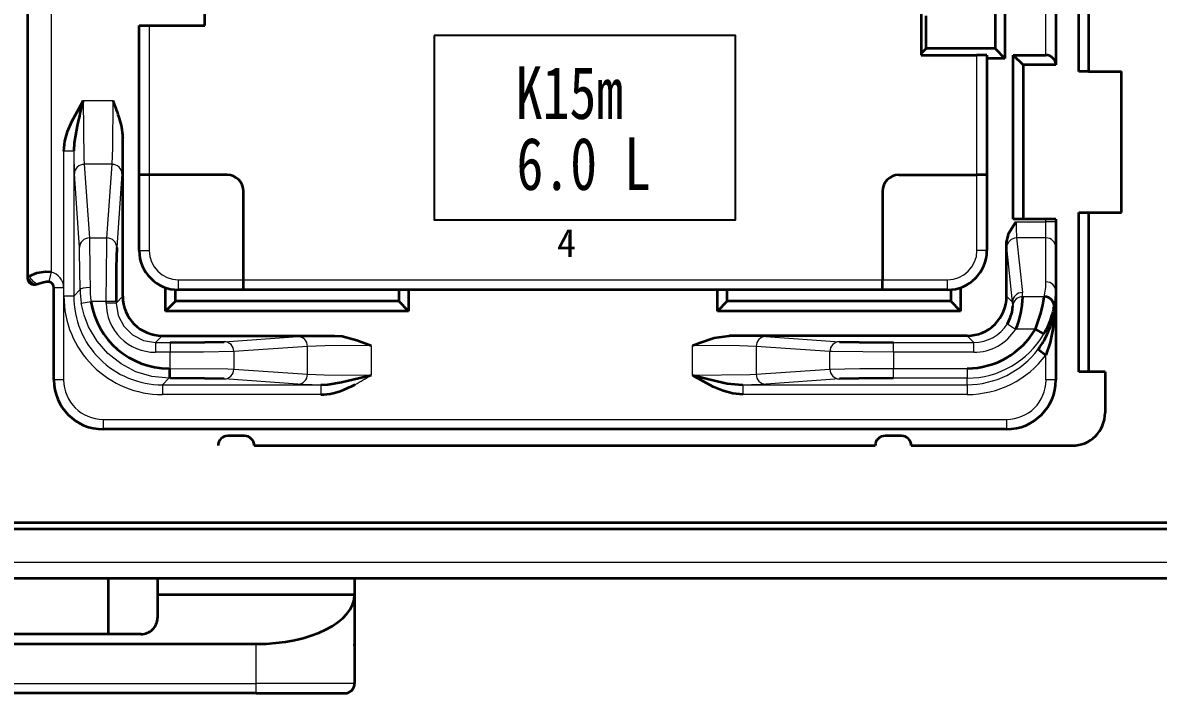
# Model space of a CAD drawing. Header units: millimetres. Extents: x 17 to 3784, y 12 to 1382.
# Drawn here: x 964 to 974.15, y 1071.1 to 1077.1 of the extents above; entities that cross this region are included whole.
import ezdxf

# ---------------------------------------------------------------- set-up
doc = ezdxf.new("R2010")
doc.units = ezdxf.units.MM
doc.layers.add('0层_1', color=7, linetype='Continuous', lineweight=25)
doc.layers.add('图层8-0000', color=3, linetype='Continuous', lineweight=15)
doc.styles.add('FangSong_GB2312_Style', font='simfang.ttf')
doc.styles.add('HZTXT', font='', dxfattribs={"width": 0.75})
doc.styles.get('HZTXT').set_extended_font_data('宋体')

msp = doc.modelspace()

# ---------------------------------------------------------------- linework, layer by layer
at = {"color": 0, "lineweight": 35, "ltscale": 0.26}
msp.add_line((972.783, 1079.84), (972.783, 1076.784), dxfattribs=at)
at = {"color": 0, "lineweight": 35, "ltscale": 0.245}
msp.add_line((972.695, 1079.752), (972.695, 1076.872), dxfattribs=at)
at = {"color": 0, "lineweight": 13, "ltscale": 0.12125}
msp.add_line((973.15, 1076.814), (973.15, 1078.239), dxfattribs=at)
at = {"color": 0, "lineweight": 35, "ltscale": 0.12875}
msp.add_line((973.238, 1078.239), (973.238, 1076.725), dxfattribs=at)
at = {"color": 0, "lineweight": 35, "ltscale": 0.12125}
for p, q in [((973.444, 1076.667), (973.444, 1078.092)), ((973.532, 1078.092), (973.532, 1076.667)), ((973.444, 1073.978), (973.444, 1075.403)), ((973.532, 1075.403), (973.532, 1073.978))]:
    msp.add_line(p, q, dxfattribs=at)
at = {"color": 0, "lineweight": 35, "ltscale": 0.0425}
for p, q in [((965.628, 1077.078), (965.628, 1077.578)), ((972.034, 1077.313), (972.034, 1076.814)), ((965.129, 1077.078), (965.628, 1077.078)), ((972.034, 1076.814), (972.533, 1076.814)), ((964.763, 1072.128), (964.763, 1071.629))]:
    msp.add_line(p, q, dxfattribs=at)
at = {"color": 0, "lineweight": 35, "ltscale": 0.206305}
msp.add_line((964.042, 1077.247), (964.042, 1074.823), dxfattribs=at)
at = {"color": 0, "lineweight": 13, "ltscale": 0.205949}
msp.add_line((964.044, 1074.825), (964.044, 1077.245), dxfattribs=at)
at = {"color": 0, "lineweight": 13, "ltscale": 0.197929}
msp.add_line((964.252, 1077.198), (964.252, 1074.872), dxfattribs=at)
at = {"color": 0, "lineweight": 35, "ltscale": 0.025}
for p, q in [((972.078, 1076.872), (972.078, 1077.166)), ((972.857, 1076.814), (973.15, 1076.814)), ((973.238, 1076.725), (972.945, 1076.725)), ((973.532, 1076.667), (973.826, 1076.667)), ((973.15, 1075.345), (972.857, 1075.345)), ((973.532, 1075.403), (973.826, 1075.403))]:
    msp.add_line(p, q, dxfattribs=at)
at = {"color": 0, "lineweight": 35, "ltscale": 0.11375}
msp.add_line((965.041, 1075.741), (965.041, 1077.078), dxfattribs=at)
at = {"color": 0, "lineweight": 35, "ltscale": 0.0075}
for p, q in [((965.041, 1077.078), (965.129, 1077.078)), ((972.621, 1076.814), (972.533, 1076.814)), ((965.129, 1075.741), (965.041, 1075.741)), ((972.621, 1075.741), (972.533, 1075.741)), ((965.974, 1074.713), (965.974, 1074.801)), ((971.689, 1074.713), (971.689, 1074.801)), ((973.132, 1074.317), (973.056, 1074.361)), ((973.08, 1074.18), (973.15, 1074.127))]:
    msp.add_line(p, q, dxfattribs=at)
at = {"color": 0, "lineweight": 13, "ltscale": 0.11375}
msp.add_line((965.129, 1077.078), (965.129, 1075.741), dxfattribs=at)
at = {"color": 0, "lineweight": 35, "ltscale": 0.005304}
msp.add_line((972.034, 1076.828), (972.078, 1076.872), dxfattribs=at)
at = {"color": 0, "lineweight": 35, "ltscale": 0.052499}
msp.add_line((972.695, 1076.872), (972.078, 1076.872), dxfattribs=at)
at = {"color": 0, "lineweight": 35, "ltscale": 0.010606}
for p, q in [((972.695, 1076.872), (972.783, 1076.784)), ((965.364, 1074.61), (965.276, 1074.522)), ((967.45, 1074.522), (967.362, 1074.61)), ((972.386, 1074.522), (972.298, 1074.61))]:
    msp.add_line(p, q, dxfattribs=at)
at = {"color": 0, "lineweight": 13, "ltscale": 0.09125}
msp.add_line((972.533, 1075.741), (972.533, 1076.814), dxfattribs=at)
at = {"color": 0, "lineweight": 35, "ltscale": 0.09125}
msp.add_line((972.621, 1076.814), (972.621, 1075.741), dxfattribs=at)
at = {"color": 0, "lineweight": 35, "ltscale": 0.01375}
msp.add_line((972.783, 1076.784), (972.621, 1076.784), dxfattribs=at)
at = {"color": 0, "lineweight": 35, "ltscale": 0.125}
msp.add_line((972.857, 1075.345), (972.857, 1076.814), dxfattribs=at)
at = {"color": 0, "lineweight": 35, "ltscale": 0.010607}
for p, q in [((972.857, 1076.814), (972.945, 1076.725)), ((970.3, 1074.61), (970.212, 1074.522))]:
    msp.add_line(p, q, dxfattribs=at)
at = {"color": 0, "lineweight": 35, "ltscale": 0.1175}
msp.add_line((972.945, 1076.725), (972.945, 1075.345), dxfattribs=at)
at = {"color": 0, "lineweight": 35, "ltscale": 0.007501}
for p, q in [((973.532, 1076.667), (973.444, 1076.667)), ((973.238, 1075.345), (973.15, 1075.345)), ((973.444, 1075.403), (973.532, 1075.403)), ((973.532, 1073.978), (973.444, 1073.978))]:
    msp.add_line(p, q, dxfattribs=at)
at = {"color": 0, "lineweight": 35, "ltscale": 0.1075}
msp.add_line((973.826, 1075.403), (973.826, 1076.667), dxfattribs=at)
at = {"color": 0, "lineweight": 13, "ltscale": 0.02276}
for p, q in [((964.54, 1076.406), (964.807, 1076.406)), ((967.116, 1074.215), (967.116, 1073.947)), ((969.988, 1073.947), (969.988, 1074.215))]:
    msp.add_line(p, q, dxfattribs=at)
at = {"color": 0, "lineweight": 35, "ltscale": 0.003687}
msp.add_line((964.494, 1076.221), (964.485, 1076.179), dxfattribs=at)
at = {"color": 0, "lineweight": 13, "ltscale": 0.027627}
for p, q in [((964.894, 1076.075), (964.886, 1075.75)), ((970.319, 1074.301), (970.644, 1074.294))]:
    msp.add_line(p, q, dxfattribs=at)
at = {"color": 0, "lineweight": 35, "ltscale": 0.00037384}
msp.add_line((964.894, 1076.079), (964.894, 1076.075), dxfattribs=at)
at = {"color": 0, "lineweight": 35, "ltscale": 0.12088}
msp.add_line((964.894, 1074.654), (964.894, 1076.075), dxfattribs=at)
at = {"color": 0, "lineweight": 13, "ltscale": 0.11048}
for p, q in [((964.367, 1074.655), (964.367, 1075.954)), ((964.455, 1075.954), (964.455, 1074.655))]:
    msp.add_line(p, q, dxfattribs=at)
at = {"color": 0, "lineweight": 13, "ltscale": 0.007498}
for p, q in [((964.455, 1075.954), (964.367, 1075.954)), ((964.455, 1074.655), (964.367, 1074.655)), ((964.834, 1074.607), (964.746, 1074.607)), ((964.834, 1074.594), (964.746, 1074.594)), ((972.805, 1074.408), (972.879, 1074.361))]:
    msp.add_line(p, q, dxfattribs=at)
at = {"color": 0, "lineweight": 35, "ltscale": 0.000237318}
msp.add_line((964.455, 1075.958), (964.455, 1075.955), dxfattribs=at)
at = {"color": 0, "lineweight": 13, "ltscale": 0.0562}
for p, q in [((964.507, 1075.091), (964.461, 1075.75)), ((964.549, 1075.836), (964.595, 1075.177)), ((964.752, 1075.177), (964.798, 1075.836)), ((964.886, 1075.75), (964.84, 1075.091)), ((970.644, 1074.294), (971.303, 1074.248)), ((966.546, 1074.206), (965.887, 1074.16)), ((965.887, 1074.002), (966.546, 1073.956)), ((971.303, 1073.914), (970.644, 1073.868))]:
    msp.add_line(p, q, dxfattribs=at)
at = {"color": 0, "lineweight": 13, "ltscale": 0.02124}
msp.add_line((964.798, 1075.836), (964.549, 1075.836), dxfattribs=at)
at = {"color": 0, "lineweight": 35, "ltscale": 0.0575}
for p, q in [((965.041, 1075.065), (965.041, 1075.741)), ((972.621, 1075.741), (972.621, 1075.065))]:
    msp.add_line(p, q, dxfattribs=at)
at = {"color": 0, "lineweight": 35, "ltscale": 0.059375}
for p, q in [((965.827, 1075.741), (965.129, 1075.741)), ((971.835, 1075.741), (972.533, 1075.741))]:
    msp.add_line(p, q, dxfattribs=at)
at = {"color": 0, "lineweight": 13, "ltscale": 0.0575}
for p, q in [((965.129, 1075.741), (965.129, 1075.065)), ((972.533, 1075.065), (972.533, 1075.741))]:
    msp.add_line(p, q, dxfattribs=at)
at = {"color": 0, "lineweight": 35, "ltscale": 0.0675}
for p, q in [((965.974, 1074.801), (965.974, 1075.594)), ((971.689, 1075.594), (971.689, 1074.801)), ((966.967, 1071.982), (966.967, 1071.188)), ((966.086, 1071.1), (966.879, 1071.1))]:
    msp.add_line(p, q, dxfattribs=at)
at = {"color": 0, "lineweight": 13, "ltscale": 0.00191}
msp.add_line((973.15, 1075.322), (973.15, 1075.345), dxfattribs=at)
at = {"color": 0, "lineweight": 35, "ltscale": 0.00191}
msp.add_line((973.238, 1075.345), (973.238, 1075.322), dxfattribs=at)
at = {"color": 0, "lineweight": 13, "ltscale": 0.022629}
msp.add_line((972.884, 1075.322), (973.15, 1075.322), dxfattribs=at)
at = {"color": 0, "lineweight": 13, "ltscale": 0.01233}
msp.add_line((973.15, 1075.177), (973.15, 1075.322), dxfattribs=at)
at = {"color": 0, "lineweight": 13, "ltscale": 0.007501}
for p, q in [((973.238, 1075.322), (973.15, 1075.322)), ((973.238, 1073.905), (973.15, 1073.905))]:
    msp.add_line(p, q, dxfattribs=at)
at = {"color": 0, "lineweight": 35, "ltscale": 0.019728}
msp.add_line((973.238, 1075.322), (973.238, 1075.09), dxfattribs=at)
at = {"color": 0, "lineweight": 13, "ltscale": 0.013409}
msp.add_line((964.595, 1075.177), (964.752, 1075.177), dxfattribs=at)
at = {"color": 0, "lineweight": 35, "ltscale": 0.041337}
msp.add_line((972.798, 1074.654), (972.798, 1075.14), dxfattribs=at)
at = {"color": 0, "lineweight": 13, "ltscale": 0.041868}
msp.add_line((972.888, 1075.177), (972.939, 1074.688), dxfattribs=at)
at = {"color": 0, "lineweight": 13, "ltscale": 0.022337}
msp.add_line((973.15, 1075.177), (972.888, 1075.177), dxfattribs=at)
at = {"color": 0, "lineweight": 13, "ltscale": 0.033438}
msp.add_line((973.15, 1074.784), (973.15, 1075.177), dxfattribs=at)
at = {"color": 0, "lineweight": 13, "ltscale": 0.0075}
for p, q in [((965.041, 1075.065), (965.129, 1075.065)), ((972.621, 1075.065), (972.533, 1075.065)), ((964.252, 1074.872), (964.232, 1074.786)), ((964.365, 1074.729), (964.277, 1074.729)), ((965.393, 1074.713), (965.393, 1074.801)), ((972.269, 1074.713), (972.269, 1074.801)), ((964.365, 1073.905), (964.277, 1073.905)), ((964.718, 1073.552), (964.718, 1073.464)), ((972.798, 1073.552), (972.798, 1073.464)), ((966.086, 1071.1), (966.086, 1071.188))]:
    msp.add_line(p, q, dxfattribs=at)
at = {"color": 0, "lineweight": 13, "ltscale": 0.041867}
msp.add_line((972.851, 1074.601), (972.8, 1075.09), dxfattribs=at)
at = {"color": 0, "lineweight": 35, "ltscale": 0.033438}
msp.add_line((973.238, 1075.09), (973.238, 1074.697), dxfattribs=at)
at = {"color": 0, "lineweight": 13, "ltscale": 0.000251938}
msp.add_line((964.042, 1074.823), (964.044, 1074.825), dxfattribs=at)
at = {"color": 0, "lineweight": 13, "ltscale": 0.001186}
msp.add_line((964.044, 1074.825), (964.055, 1074.833), dxfattribs=at)
at = {"color": 0, "lineweight": 35, "ltscale": 0.070116}
msp.add_line((964.277, 1073.905), (964.277, 1074.729), dxfattribs=at)
at = {"color": 0, "lineweight": 13, "ltscale": 0.070116}
msp.add_line((964.365, 1074.729), (964.365, 1073.905), dxfattribs=at)
at = {"color": 0, "lineweight": 35, "ltscale": 0.017966}
for p, q in [((965.276, 1074.522), (965.276, 1074.733)), ((972.386, 1074.733), (972.386, 1074.522))]:
    msp.add_line(p, q, dxfattribs=at)
at = {"color": 0, "lineweight": 13, "ltscale": 0.049374}
for p, q in [((965.393, 1074.801), (965.974, 1074.801)), ((971.689, 1074.801), (972.269, 1074.801))]:
    msp.add_line(p, q, dxfattribs=at)
at = {"color": 0, "lineweight": 13, "ltscale": 0.48625}
msp.add_line((965.974, 1074.801), (971.689, 1074.801), dxfattribs=at)
at = {"color": 0, "lineweight": 13, "ltscale": 0.007017}
msp.add_line((964.455, 1074.655), (964.513, 1074.714), dxfattribs=at)
at = {"color": 0, "lineweight": 13, "ltscale": 0.007224}
for p, q in [((964.834, 1074.594), (964.894, 1074.654)), ((965.246, 1074.301), (965.186, 1074.241))]:
    msp.add_line(p, q, dxfattribs=at)
at = {"color": 0, "lineweight": 35, "ltscale": 0.008855}
for p, q in [((965.364, 1074.61), (965.364, 1074.714)), ((972.298, 1074.714), (972.298, 1074.61))]:
    msp.add_line(p, q, dxfattribs=at)
at = {"color": 0, "lineweight": 35, "ltscale": 0.049374}
for p, q in [((965.974, 1074.713), (965.393, 1074.713)), ((972.269, 1074.713), (971.689, 1074.713))]:
    msp.add_line(p, q, dxfattribs=at)
at = {"color": 0, "lineweight": 35, "ltscale": 0.48625}
msp.add_line((971.689, 1074.713), (965.974, 1074.713), dxfattribs=at)
at = {"color": 0, "lineweight": 35, "ltscale": 0.00875}
for p, q in [((967.362, 1074.713), (967.362, 1074.61)), ((970.3, 1074.61), (970.3, 1074.713))]:
    msp.add_line(p, q, dxfattribs=at)
at = {"color": 0, "lineweight": 35, "ltscale": 0.01625}
for p, q in [((967.45, 1074.713), (967.45, 1074.522)), ((970.212, 1074.522), (970.212, 1074.713))]:
    msp.add_line(p, q, dxfattribs=at)
at = {"color": 0, "lineweight": 13, "ltscale": 0.006397}
msp.add_line((972.798, 1074.654), (972.851, 1074.601), dxfattribs=at)
at = {"color": 0, "lineweight": 13, "ltscale": 0.016432}
msp.add_line((972.942, 1074.651), (973.135, 1074.651), dxfattribs=at)
at = {"color": 0, "lineweight": 35, "ltscale": 0.003793}
msp.add_line((973.238, 1074.697), (973.238, 1074.653), dxfattribs=at)
at = {"color": 0, "lineweight": 35, "ltscale": 0.06363}
msp.add_line((973.238, 1074.653), (973.238, 1073.905), dxfattribs=at)
at = {"color": 0, "lineweight": 35, "ltscale": 0.003914}
msp.add_line((973.238, 1074.607), (973.238, 1074.653), dxfattribs=at)
at = {"color": 0, "lineweight": 13, "ltscale": 0.007497}
msp.add_line((964.522, 1074.593), (964.61, 1074.607), dxfattribs=at)
at = {"color": 0, "lineweight": 13, "ltscale": 0.011588}
msp.add_line((964.746, 1074.607), (964.61, 1074.607), dxfattribs=at)
at = {"color": 0, "lineweight": 13, "ltscale": 0.001073}
for p, q in [((964.746, 1074.594), (964.746, 1074.607)), ((964.834, 1074.607), (964.834, 1074.594))]:
    msp.add_line(p, q, dxfattribs=at)
at = {"color": 0, "lineweight": 35, "ltscale": 0.185001}
for p, q in [((967.45, 1074.522), (965.276, 1074.522)), ((972.386, 1074.522), (970.212, 1074.522))]:
    msp.add_line(p, q, dxfattribs=at)
at = {"color": 0, "lineweight": 35, "ltscale": 0.170001}
msp.add_line((967.362, 1074.61), (965.364, 1074.61), dxfattribs=at)
at = {"color": 0, "lineweight": 35, "ltscale": 0.17}
msp.add_line((972.298, 1074.61), (970.3, 1074.61), dxfattribs=at)
at = {"color": 0, "lineweight": 13, "ltscale": 0.002588}
msp.add_line((972.854, 1074.571), (972.851, 1074.601), dxfattribs=at)
at = {"color": 0, "lineweight": 13, "ltscale": 9.70014e-05}
msp.add_line((972.854, 1074.569), (972.854, 1074.571), dxfattribs=at)
at = {"color": 0, "lineweight": 35, "ltscale": 0.001608}
msp.add_line((973.219, 1074.538), (973.215, 1074.52), dxfattribs=at)
at = {"color": 0, "lineweight": 35, "ltscale": 0.000962837}
msp.add_line((973.219, 1074.538), (973.222, 1074.549), dxfattribs=at)
at = {"color": 0, "lineweight": 13, "ltscale": 0.014995}
msp.add_line((973.056, 1074.361), (972.879, 1074.361), dxfattribs=at)
at = {"color": 0, "lineweight": 13, "ltscale": 0.007499}
for p, q in [((965.186, 1074.241), (965.186, 1074.153)), ((965.317, 1074.241), (965.317, 1074.153)), ((971.787, 1074.153), (971.787, 1074.241)), ((972.505, 1074.153), (972.505, 1074.241)), ((965.306, 1074.009), (965.306, 1073.921)), ((965.317, 1074.009), (965.317, 1073.921)), ((971.787, 1073.921), (971.787, 1074.009)), ((972.445, 1074.009), (972.445, 1073.921)), ((965.248, 1073.862), (965.248, 1073.774)), ((966.664, 1073.862), (966.664, 1073.774)), ((970.44, 1073.862), (970.44, 1073.774)), ((972.445, 1073.862), (972.445, 1073.774))]:
    msp.add_line(p, q, dxfattribs=at)
at = {"color": 0, "lineweight": 13, "ltscale": 0.011075}
for p, q in [((965.186, 1074.241), (965.317, 1074.241)), ((965.317, 1074.153), (965.186, 1074.153))]:
    msp.add_line(p, q, dxfattribs=at)
at = {"color": 0, "lineweight": 35, "ltscale": 0.130881}
msp.add_line((965.246, 1074.301), (966.785, 1074.301), dxfattribs=at)
at = {"color": 0, "lineweight": 13, "ltscale": 0.056199}
for p, q in [((965.801, 1074.248), (966.46, 1074.294)), ((971.217, 1074.16), (970.558, 1074.206)), ((966.46, 1073.868), (965.801, 1073.914)), ((970.558, 1073.956), (971.217, 1074.002))]:
    msp.add_line(p, q, dxfattribs=at)
at = {"color": 0, "lineweight": 35, "ltscale": 0.000262456}
msp.add_line((966.785, 1074.301), (966.788, 1074.301), dxfattribs=at)
at = {"color": 0, "lineweight": 35, "ltscale": 0.000263981}
msp.add_line((970.316, 1074.301), (970.319, 1074.301), dxfattribs=at)
at = {"color": 0, "lineweight": 35, "ltscale": 0.180881}
msp.add_line((972.445, 1074.301), (970.319, 1074.301), dxfattribs=at)
at = {"color": 0, "lineweight": 13, "ltscale": 0.061073}
for p, q in [((971.787, 1074.241), (972.505, 1074.241)), ((972.505, 1074.153), (971.787, 1074.153))]:
    msp.add_line(p, q, dxfattribs=at)
at = {"color": 0, "lineweight": 13, "ltscale": 0.007223}
msp.add_line((972.505, 1074.241), (972.445, 1074.301), dxfattribs=at)
at = {"color": 0, "lineweight": 35, "ltscale": 0.003594}
msp.add_line((973.139, 1074.271), (973.159, 1074.309), dxfattribs=at)
at = {"color": 0, "lineweight": 13, "ltscale": 0.012286}
for p, q in [((965.317, 1074.009), (965.317, 1074.153)), ((971.787, 1074.153), (971.787, 1074.009))]:
    msp.add_line(p, q, dxfattribs=at)
at = {"color": 0, "lineweight": 13, "ltscale": 0.013411}
for p, q in [((965.887, 1074.16), (965.887, 1074.002)), ((971.217, 1074.002), (971.217, 1074.16))]:
    msp.add_line(p, q, dxfattribs=at)
at = {"color": 0, "lineweight": 13, "ltscale": 0.021239}
for p, q in [((966.546, 1073.956), (966.546, 1074.206)), ((970.558, 1074.206), (970.558, 1073.956))]:
    msp.add_line(p, q, dxfattribs=at)
at = {"color": 0, "lineweight": 13, "ltscale": 0.018884}
msp.add_line((973.15, 1073.905), (973.15, 1074.127), dxfattribs=at)
at = {"color": 0, "lineweight": 13, "ltscale": 0.007042}
msp.add_line((965.306, 1073.921), (965.248, 1073.862), dxfattribs=at)
at = {"color": 0, "lineweight": 13, "ltscale": 0.000863647}
for p, q in [((965.306, 1074.009), (965.317, 1074.009)), ((965.317, 1073.921), (965.306, 1073.921))]:
    msp.add_line(p, q, dxfattribs=at)
at = {"color": 0, "lineweight": 13, "ltscale": 0.055962}
for p, q in [((971.787, 1074.009), (972.445, 1074.009)), ((972.445, 1073.921), (971.787, 1073.921))]:
    msp.add_line(p, q, dxfattribs=at)
at = {"color": 0, "lineweight": 13, "ltscale": 0.004979}
msp.add_line((972.445, 1073.862), (972.445, 1073.921), dxfattribs=at)
at = {"color": 0, "lineweight": 35, "ltscale": 0.0125}
for p, q in [((973.679, 1073.978), (973.532, 1073.978)), ((965.981, 1073.405), (965.834, 1073.405)), ((971.858, 1073.405), (971.711, 1073.405))]:
    msp.add_line(p, q, dxfattribs=at)
at = {"color": 0, "lineweight": 35, "ltscale": 0.03125}
msp.add_line((973.679, 1073.978), (973.679, 1073.611), dxfattribs=at)
at = {"color": 0, "lineweight": 13, "ltscale": 0.12048}
for p, q in [((965.248, 1073.862), (966.664, 1073.862)), ((966.664, 1073.774), (965.248, 1073.774))]:
    msp.add_line(p, q, dxfattribs=at)
at = {"color": 0, "lineweight": 35, "ltscale": 0.000236542}
msp.add_line((966.665, 1073.862), (966.668, 1073.862), dxfattribs=at)
at = {"color": 0, "lineweight": 35, "ltscale": 0.000238068}
msp.add_line((970.436, 1073.862), (970.439, 1073.862), dxfattribs=at)
at = {"color": 0, "lineweight": 13, "ltscale": 0.170598}
for p, q in [((970.44, 1073.862), (972.445, 1073.862)), ((972.445, 1073.774), (970.44, 1073.774))]:
    msp.add_line(p, q, dxfattribs=at)
at = {"color": 0, "lineweight": 13}
for p, q in [((964.718, 1073.552), (972.798, 1073.552)), ((956.86, 1072.275), (1003.401, 1072.275))]:
    msp.add_line(p, q, dxfattribs=at)
at = {"color": 0, "lineweight": 35}
for p, q in [((972.798, 1073.464), (964.718, 1073.464)), ((951.688, 1072.628), (1003.401, 1072.628)), ((1003.401, 1072.569), (951.688, 1072.569)), ((1003.401, 1072.128), (956.86, 1072.128))]:
    msp.add_line(p, q, dxfattribs=at)
at = {"color": 0, "lineweight": 35, "ltscale": 0.472501}
msp.add_line((966.069, 1073.317), (971.622, 1073.317), dxfattribs=at)
at = {"color": 0, "lineweight": 35, "ltscale": 0.122501}
msp.add_line((971.946, 1073.317), (973.385, 1073.317), dxfattribs=at)
at = {"color": 0, "lineweight": 35, "ltscale": 0.012501}
for p, q in [((965.204, 1072.128), (965.204, 1071.982)), ((966.967, 1072.128), (966.967, 1071.982))]:
    msp.add_line(p, q, dxfattribs=at)
at = {"color": 0, "lineweight": 35, "ltscale": 0.0175}
msp.add_line((965.204, 1071.982), (965.204, 1071.776), dxfattribs=at)
at = {"color": 0, "lineweight": 35, "ltscale": 0.15}
msp.add_line((966.967, 1071.982), (965.204, 1071.982), dxfattribs=at)
at = {"color": 0, "lineweight": 35, "ltscale": 0.175}
msp.add_line((965.057, 1071.629), (963, 1071.629), dxfattribs=at)
at = {"color": 0, "lineweight": 35, "ltscale": 0.35}
for p, q in [((966.086, 1071.541), (961.972, 1071.541)), ((966.086, 1071.1), (961.972, 1071.1))]:
    msp.add_line(p, q, dxfattribs=at)
at = {"color": 0, "lineweight": 13, "ltscale": 0.03}
msp.add_line((966.086, 1071.188), (966.086, 1071.541), dxfattribs=at)
at = {"color": 0, "lineweight": 35, "ltscale": 0.001109}
msp.add_line((966.967, 1071.528), (966.967, 1071.541), dxfattribs=at)
at = {"color": 0, "lineweight": 13, "ltscale": 0.35}
msp.add_line((961.972, 1071.188), (966.086, 1071.188), dxfattribs=at)
at = {"color": 0, "lineweight": 13, "ltscale": 0.075}
msp.add_line((966.967, 1071.188), (966.086, 1071.188), dxfattribs=at)
at = {"color": 0, "lineweight": 35}
for points in [[(964.367, 1075.954), (964.376, 1076.043), (964.4, 1076.13), (964.437, 1076.22), (964.532, 1076.392), (964.54, 1076.406)], [(964.485, 1076.179), (964.459, 1076.029), (964.455, 1075.958)], [(972.798, 1075.14), (972.817, 1075.219), (972.872, 1075.306), (972.884, 1075.322)], [(964.84, 1075.091), (964.836, 1074.914), (964.834, 1074.607)], [(964.055, 1074.833), (964.125, 1074.865), (964.207, 1074.876), (964.252, 1074.872)], [(964.135, 1074.765), (964.173, 1074.779), (964.212, 1074.788), (964.232, 1074.786)], [(972.805, 1074.408), (972.831, 1074.461), (972.847, 1074.512), (972.854, 1074.569)], [(973.238, 1074.607), (973.213, 1074.361), (973.187, 1074.242), (973.15, 1074.127)], [(965.317, 1074.241), (965.627, 1074.243), (965.801, 1074.248)], [(966.788, 1074.301), (966.855, 1074.296), (966.987, 1074.262), (967.116, 1074.215)], [(969.988, 1074.215), (970.053, 1074.239), (970.183, 1074.282), (970.316, 1074.301)], [(971.303, 1074.248), (971.48, 1074.243), (971.787, 1074.241)], [(965.801, 1073.914), (965.624, 1073.919), (965.317, 1073.921)], [(966.668, 1073.862), (966.729, 1073.865), (966.849, 1073.884), (967.116, 1073.947)], [(970.44, 1073.774), (970.351, 1073.783), (970.264, 1073.807), (970.174, 1073.845), (970.002, 1073.939), (969.988, 1073.947)], [(969.988, 1073.947), (970.21, 1073.893), (970.3, 1073.875), (970.436, 1073.862)], [(971.787, 1073.921), (971.477, 1073.919), (971.303, 1073.914)]]:
    msp.add_lwpolyline(points, dxfattribs=at)
at = {"color": 0, "lineweight": 13}
for points in [[(964.54, 1076.406), (964.546, 1075.89), (964.549, 1075.836)], [(964.798, 1075.836), (964.804, 1075.984), (964.807, 1076.406)], [(964.595, 1075.177), (964.6, 1074.863), (964.601, 1074.733)], [(964.746, 1074.607), (964.75, 1075.122), (964.752, 1075.177)], [(964.513, 1074.714), (964.508, 1075.053), (964.507, 1075.091)], [(965.306, 1073.921), (965.155, 1073.936), (965.011, 1073.979), (964.878, 1074.049), (964.761, 1074.141), (964.664, 1074.252), (964.588, 1074.38), (964.548, 1074.484), (964.522, 1074.593)], [(964.834, 1074.594), (964.852, 1074.483), (964.904, 1074.386), (964.981, 1074.309), (965.078, 1074.259), (965.186, 1074.241)], [(967.116, 1074.215), (966.701, 1074.211), (966.546, 1074.206)], [(970.558, 1074.206), (970.41, 1074.211), (969.988, 1074.215)], [(965.887, 1074.16), (965.617, 1074.154), (965.317, 1074.153)], [(971.787, 1074.153), (971.239, 1074.159), (971.217, 1074.16)], [(965.317, 1074.009), (965.833, 1074.004), (965.887, 1074.002)], [(966.546, 1073.956), (966.694, 1073.951), (967.116, 1073.947)], [(969.988, 1073.947), (970.504, 1073.953), (970.558, 1073.956)], [(971.217, 1074.002), (971.487, 1074.008), (971.787, 1074.009)]]:
    msp.add_lwpolyline(points, dxfattribs=at)
at = {"color": 0, "lineweight": 35}
for centre, radius, start, end in [((973.15, 1076.725), 0.0881, 359.9999, 90), ((973.735, 1074.034), 9.496, 165.5353, 166.6811), ((961.252, 1075.022), 3.815, 19.7868, 21.27), ((963.859, 1075.947), 1.049, 16.5568, 20.4484), ((964.273, 1076.054), 0.622, 2.3575, 17.9915), ((965.827, 1075.594), 0.147, 0, 90), ((971.835, 1075.594), 0.147, 90, 180), ((965.393, 1075.065), 0.353, 180, 270), ((972.269, 1075.065), 0.353, 270, 0), ((964.103, 1074.868), 0.108, 274.001, 287.168), ((964.218, 1074.729), 0.0588, 0, 76.7953), ((965.246, 1074.654), 0.353, 179.9973, 269.9973), ((972.445, 1074.654), 0.353, 269.996, 0.004), ((972.168, 1074.666), 0.775, 336.8031, 358.8731), ((971.828, 1074.851), 1.322, 338.227, 351.2779), ((973.135, 1074.563), 0.088, 350.9573, 90.087), ((972.458, 1074.653), 0.78, 349.6826, 359.9981), ((965.306, 1074.714), 0.705, 188.7585, 270.001), ((972.338, 1074.756), 0.908, 336.6623, 344.9234), ((972.452, 1074.654), 0.786, 333.9488, 349.6659), ((972.445, 1074.714), 0.705, 270.0019, 329.9626), ((972.515, 1074.678), 0.715, 329.6612, 336.7687), ((972.438, 1074.661), 0.803, 323.1227, 330.914), ((964.718, 1073.905), 0.441, 180, 270), ((966.36, 1075.074), 1.355, 293.5133, 296.795), ((972.798, 1073.905), 0.441, 270, 0), ((973.385, 1073.611), 0.294, 270, 0), ((965.834, 1073.317), 0.0881, 90, 180), ((965.981, 1073.317), 0.0881, 360, 90), ((971.711, 1073.317), 0.0881, 90, 180), ((971.858, 1073.317), 0.0881, 360, 90), ((965.057, 1071.776), 0.147, 269.9997, 360), ((966.879, 1071.188), 0.0881, 270, 360)]:
    msp.add_arc(centre, radius, start, end, dxfattribs=at)
at = {"color": 0, "lineweight": 13}
for centre, radius, start, end in [((969.575, 1075.993), 5.12, 180.4275, 182.7219), ((974.891, 1075.289), 2.007, 179.0634, 183.2024), ((973.71, 1075.148), 0.912, 180.4743, 183.6211), ((965.393, 1075.065), 0.264, 180, 270), ((972.269, 1075.065), 0.264, 270, 0), ((964.218, 1074.729), 0.147, 360, 76.7953), ((965.604, 1074.736), 1.003, 180.2108, 187.435), ((972.569, 1074.784), 0.581, 346.7178, 359.98), ((965.248, 1074.655), 0.881, 179.9961, 270.0039), ((965.248, 1074.655), 0.793, 179.9933, 270.0067), ((965.322, 1074.717), 0.809, 180.1989, 188.7706), ((972.941, 1074.563), 0.0878, 89.6722, 175.0889), ((972.389, 1074.63), 0.553, 2.1557, 5.9862), ((972.57, 1074.697), 0.668, 346.9233, 359.9823), ((965.186, 1074.594), 0.441, 179.9961, 270.0039), ((972.441, 1074.721), 0.8, 270.287, 329.6757), ((972.504, 1074.597), 0.356, 270.2594, 327.8293), ((972.505, 1074.594), 0.441, 269.9966, 328.0971), ((965.799, 1074.161), 0.0873, 359.3209, 88.6944), ((966.795, 1066.075), 8.226, 90.0681, 92.3351), ((966.458, 1074.207), 0.0873, 359.3172, 88.6892), ((972.442, 1074.662), 0.8, 270.2282, 322.911), ((972.445, 1074.656), 0.881, 270.0014, 323.1361), ((965.851, 1075.977), 2.391, 297.9324, 301.929), ((964.718, 1073.905), 0.353, 180, 270), ((966.701, 1078.931), 5.069, 267.2717, 269.5768), ((970.401, 1079.01), 5.148, 270.419, 272.7011), ((972.798, 1073.905), 0.353, 270, 0)]:
    msp.add_arc(centre, radius, start, end, dxfattribs=at)
for centre, major_axis, ratio, start_param, end_param in [((964.549, 1075.75), (0.0879, 0.0061), 0.970003, 1.503174, 3.069737), ((964.798, 1075.75), (0.0879, -0.0061), 0.970003, 0.071855, 1.638419), ((964.595, 1075.091), (0.0879, 0.0061), 0.970003, 1.503174, 3.069737), ((964.752, 1075.091), (0.0879, -0.0061), 0.970003, 0.071855, 1.638419), ((972.888, 1075.09), (0.0877, 0.0092), 0.986248, 1.467871, 3.035798), ((973.15, 1075.09), (0.0881, 0), 0.986394, 6.283185, 7.853982), ((964.106, 1074.825), (-0.0623, 0.0623), 0.57735, 1.047198, 2.149793), ((964.114, 1074.833), (0.0623, -0.0623), 0.536147, 4.220243, 5.496821), ((964.601, 1074.714), (0.0881, 0.0003), 0.214567, 1.569974, 3.123723), ((973.15, 1074.697), (-0.0881, 0), 0.986394, 3.141593, 4.712389), ((972.939, 1074.601), (0.0877, 0.0092), 0.986248, 1.467871, 3.035798), ((970.644, 1074.206), (-0.0061, -0.0879), 0.970003, 3.213448, 4.780012), ((971.303, 1074.16), (-0.0061, -0.0879), 0.970003, 3.213448, 4.780012), ((965.801, 1074.002), (0.0061, 0.0879), 0.970003, 3.213448, 4.780012), ((966.46, 1073.956), (0.0061, 0.0879), 0.970003, 3.213448, 4.780012), ((970.644, 1073.956), (0.0061, -0.0879), 0.970003, 4.644766, 6.21133), ((971.303, 1074.002), (-0.0061, 0.0879), 0.970003, 1.503174, 3.069737)]:
    msp.add_ellipse(centre, major_axis=major_axis, ratio=ratio, start_param=start_param, end_param=end_param, dxfattribs=at)
at = {"color": 0, "lineweight": 35}
for centre, major_axis, ratio, start_param, end_param in [((964.166, 1074.885), (-0.108, -0.108), 0.57735, 5.759587, 6.862182), ((1129.939, 1467.175), (-163.406, -393.376), 0.027127, 0.011316, 0.028346), ((966.086, 1071.982), (0.881, 0), 0.5, 4.712389, 6.283185)]:
    msp.add_ellipse(centre, major_axis=major_axis, ratio=ratio, start_param=start_param, end_param=end_param, dxfattribs=at)
at = {"layer": '0层_1', "color": 0, "lineweight": -2}
msp.add_lwpolyline([(967.679, 1076.988), (967.679, 1075.34), (970.375, 1075.34), (970.375, 1076.988)], close=True, dxfattribs=at)

# ---------------------------------------------------------------- texts
at = {"color": 0, "linetype": 'Continuous', "style": 'FangSong_GB2312_Style'}
msp.add_text('4', height=0.253, dxfattribs=at).set_placement((968.777, 1075.006))
at = {"layer": '图层8-0000', "color": 0, "char_height": 0.4709, "style": 'HZTXT'}
for s, insert, width, attachment_point in [('K15m', (968.408, 1076.234), 0.95856, 7), ('6.0 L', (968.415, 1076.077), 2.73785, 1)]:
    msp.add_mtext(s, dxfattribs=dict(at, insert=insert, width=width, attachment_point=attachment_point))

doc.saveas('drawing.dxf')
